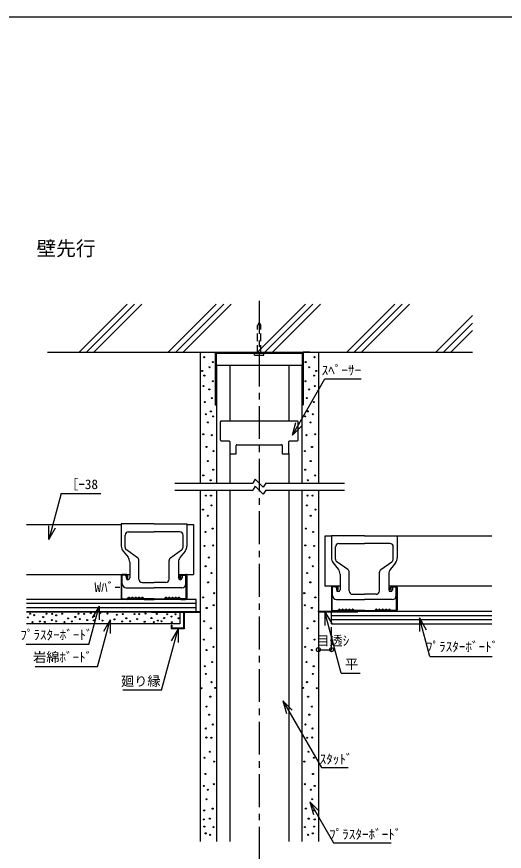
# Model space of a CAD drawing. Units: millimetres, scale not verified. Extents: x -688 to 687, y -487 to 475.
# Drawn here: x -13 to 358, y -159 to 475 of the extents above; entities that cross this region are included whole.
import ezdxf
from ezdxf.enums import TextEntityAlignment as Align

# ---------------------------------------------------------------- set-up
doc = ezdxf.new("R2010")
doc.units = ezdxf.units.MM
doc.header["$LTSCALE"] = 5
doc.header["$PDMODE"] = 32
doc.header["$PDSIZE"] = 3
doc.linetypes.add('CHAIN1', pattern=[8, 5, -1, 1, -1])
doc.linetypes.add('DASHED1', pattern=[1.8, 1.2, -0.6])
for name, color, linetype in [('1-0_中心線', 4, 'CHAIN1'), ('1-1_中線', 7, 'Continuous'), ('1-2_太線１', 2, 'Continuous'), ('1-3_太線２', 3, 'Continuous'), ('1-4_細線', 6, 'Continuous'), ('1-5_寸法', 4, 'Continuous'), ('1-6_文字', 4, 'Continuous'), ('1-9_ハッチ', 4, 'Continuous'), ('1-A_中線', 7, 'Continuous'), ('F-3_太線２', 7, 'Continuous')]:
    doc.layers.add(name, color=color, linetype=linetype)
doc.styles.add('ＭＳ ゴシック', font='')
doc.styles.get('ＭＳ ゴシック').set_extended_font_data('MS Gothic')

msp = doc.modelspace()

# ---------------------------------------------------------------- linework, layer by layer
at = {"layer": '1-0_中心線'}
msp.add_line((171.954, 259.112), (171.954, -170.115), dxfattribs=at)
at = {"layer": '1-1_中線'}
for p, q in [((139.454, 210.185), (139.454, 120.539)), ((139.454, 210.185), (204.454, 210.185)), ((149.454, 210.185), (149.454, 167.685)), ((194.454, 210.185), (194.454, 167.685)), ((204.454, 210.185), (204.454, 120.539)), ((149.454, 143.185), (149.454, 120.539)), ((194.454, 143.185), (194.454, 120.539)), ((139.454, 115.199), (139.454, -151.89)), ((149.454, 115.199), (149.454, -151.89)), ((194.454, 115.199), (194.454, -151.89)), ((204.454, 115.199), (204.454, -151.89)), ((-5.058, 89.111), (66.954, 89.111)), ((116.954, 89.111), (121.954, 89.111)), ((121.954, 89.111), (121.954, 51.111)), ((221.954, 80.111), (221.954, 42.111)), ((226.954, 80.111), (221.954, 80.111)), ((348.967, 80.111), (276.954, 80.111)), ((-5.058, 51.111), (73.454, 51.111)), ((110.454, 51.111), (121.954, 51.111)), ((233.454, 42.111), (221.954, 42.111)), ((348.967, 42.111), (270.454, 42.111)), ((-5.058, 22.611), (89.954, 22.611)), ((111.454, 22.111), (111.454, 13.611)), ((111.454, 13.611), (-5.058, 13.611))]:
    msp.add_line(p, q, dxfattribs=at)
at = {"layer": '1-2_太線１'}
for p, q in [((138.454, 220.185), (205.454, 220.185)), ((139.254, 219.385), (139.254, 180.185)), ((205.454, 220.185), (205.454, 180.185)), ((204.654, 180.185), (205.454, 180.185)), ((70.999, 51.102), (67.999, 51.11)), ((112.91, 51.102), (115.91, 51.11)), ((66.997, 50.112), (66.954, 33.112)), ((67.454, 33.111), (67.497, 50.111)), ((70.998, 50.602), (67.998, 50.61)), ((71.492, 48.101), (71.497, 50.101)), ((71.492, 48.101), (71.992, 48.1)), ((71.992, 48.1), (71.997, 50.1)), ((111.917, 48.1), (111.912, 50.1)), ((112.417, 48.101), (111.917, 48.1)), ((112.417, 48.101), (112.412, 50.101)), ((112.911, 50.602), (115.911, 50.61)), ((116.454, 33.111), (116.412, 50.111)), ((116.912, 50.112), (116.954, 33.112)), ((226.997, 41.112), (226.954, 24.112)), ((227.454, 24.111), (227.497, 41.111)), ((230.998, 41.602), (227.998, 41.61)), ((230.999, 42.102), (227.999, 42.11)), ((231.492, 39.101), (231.497, 41.101)), ((231.492, 39.101), (231.992, 39.1)), ((231.992, 39.1), (231.997, 41.1)), ((271.917, 39.1), (271.912, 41.1)), ((272.417, 39.101), (271.917, 39.1)), ((272.417, 39.101), (272.412, 41.101)), ((272.91, 42.102), (275.91, 42.11)), ((272.911, 41.602), (275.911, 41.61)), ((276.455, 24.111), (276.412, 41.111)), ((276.912, 41.112), (276.954, 24.112)), ((67.954, 32.611), (71.54, 32.611)), ((71.54, 32.111), (67.954, 32.111)), ((71.894, 32.757), (72.601, 33.464)), ((72.954, 33.111), (72.247, 32.403)), ((82.954, 33.111), (83.662, 32.403)), ((83.308, 33.464), (84.015, 32.757)), ((91.954, 32.611), (84.369, 32.611)), ((84.369, 32.111), (91.954, 32.111)), ((91.954, 32.611), (99.54, 32.611)), ((99.54, 32.111), (91.954, 32.111)), ((100.601, 33.464), (99.894, 32.757)), ((100.954, 33.111), (100.247, 32.403)), ((110.954, 33.111), (111.662, 32.403)), ((112.015, 32.757), (111.308, 33.464)), ((115.954, 32.611), (112.369, 32.611)), ((112.369, 32.111), (115.954, 32.111)), ((227.954, 23.611), (231.54, 23.611)), ((231.54, 23.111), (227.954, 23.111)), ((231.894, 23.757), (232.601, 24.464)), ((232.954, 24.111), (232.247, 23.403)), ((242.954, 24.111), (243.662, 23.403)), ((243.308, 24.464), (244.015, 23.757)), ((251.954, 23.611), (244.369, 23.611)), ((244.369, 23.111), (251.954, 23.111)), ((251.954, 23.611), (259.54, 23.611)), ((259.54, 23.111), (251.954, 23.111)), ((260.601, 24.464), (259.894, 23.757)), ((260.954, 24.111), (260.247, 23.403)), ((270.954, 24.111), (271.662, 23.403)), ((272.015, 23.757), (271.308, 24.464)), ((275.954, 23.611), (272.369, 23.611)), ((272.369, 23.111), (275.954, 23.111))]:
    msp.add_line(p, q, dxfattribs=at)
for points in [[(138.454, 220.185), (138.454, 180.185), (139.254, 180.185)], [(139.254, 219.385), (204.654, 219.385), (204.654, 180.185)]]:
    msp.add_lwpolyline(points, dxfattribs=at)
for centre, radius, start, end in [((67.997, 50.11), 1, 89.85701, 179.85701), ((70.997, 50.102), 1, 359.85701, 89.85701), ((112.912, 50.102), 1, 90.14302, 180.14302), ((115.912, 50.11), 1, 0.14302, 90.14302), ((67.997, 50.11), 0.5, 89.85701, 179.85701), ((70.997, 50.102), 0.5, 359.85701, 89.85701), ((112.912, 50.102), 0.5, 90.14302, 180.14302), ((115.912, 50.11), 0.5, 0.14302, 90.14302), ((227.997, 41.11), 1, 89.85698, 179.85698), ((227.997, 41.11), 0.5, 89.85698, 179.85698), ((230.997, 41.102), 0.5, 359.85698, 89.85698), ((230.997, 41.102), 1, 359.85698, 89.85698), ((272.912, 41.102), 1, 90.14299, 180.14299), ((272.912, 41.102), 0.5, 90.14299, 180.14299), ((275.912, 41.11), 1, 0.14299, 90.14299), ((275.912, 41.11), 0.5, 0.14299, 90.14299), ((67.954, 33.11), 1, 179.85703, 272.38101), ((67.954, 33.11), 0.5, 179.85703, 272.38101), ((71.54, 33.111), 0.5, 270, 315), ((71.54, 33.111), 1, 270, 315.00002), ((72.954, 33.111), 0.5, 46.39719, 135), ((74.204, 34.423), 1.812, 226.39719, 313.60283), ((74.204, 34.423), 1.312, 226.39719, 313.60283), ((75.454, 33.111), 0.5, 46.39719, 135), ((75.454, 33.111), 0.5, 36.8699, 133.60283), ((76.704, 34.423), 1.812, 226.39719, 313.60283), ((76.704, 34.423), 1.312, 226.39719, 313.60283), ((77.954, 33.111), 0.5, 46.39719, 135), ((77.954, 33.111), 0.5, 36.8699, 133.60283), ((79.204, 34.423), 1.812, 226.39719, 313.60283), ((79.204, 34.423), 1.312, 226.39719, 313.60283), ((80.454, 33.111), 0.5, 46.39719, 135), ((80.454, 33.111), 0.5, 36.8699, 133.60283), ((81.704, 34.423), 1.812, 226.39719, 313.60283), ((81.704, 34.423), 1.312, 226.39719, 313.60283), ((82.954, 33.111), 0.5, 46.39719, 143.13011), ((82.954, 33.111), 0.5, 36.8699, 133.60283), ((84.369, 33.111), 1, 225.00002, 270), ((84.369, 33.111), 0.5, 225.00002, 270), ((99.54, 33.111), 0.5, 270, 315), ((99.54, 33.111), 1, 270, 315), ((100.954, 33.111), 0.5, 46.39719, 143.13011), ((100.954, 33.111), 0.5, 36.8699, 133.60283), ((102.204, 34.423), 1.812, 226.39719, 313.60283), ((102.204, 34.423), 1.312, 226.39719, 313.60283), ((103.454, 33.111), 0.5, 46.39719, 143.13011), ((103.454, 33.111), 0.5, 45, 133.60283), ((104.704, 34.423), 1.812, 226.39719, 313.60283), ((104.704, 34.423), 1.312, 226.39719, 313.60283), ((105.954, 33.111), 0.5, 46.39719, 143.13011), ((105.954, 33.111), 0.5, 45, 133.60283), ((107.204, 34.423), 1.812, 226.39719, 313.60283), ((107.204, 34.423), 1.312, 226.39719, 313.60283), ((108.454, 33.111), 0.5, 46.39719, 143.13011), ((108.454, 33.111), 0.5, 45, 133.60283), ((109.704, 34.423), 1.812, 226.39719, 313.60283), ((109.704, 34.423), 1.312, 226.39719, 313.60283), ((110.954, 33.111), 0.5, 45, 133.60283), ((112.369, 33.111), 1, 225, 270), ((112.369, 33.111), 0.5, 225.00002, 270.00002), ((115.955, 33.11), 1, 267.61902, 0.14302), ((115.955, 33.11), 0.5, 267.61902, 0.14302), ((227.954, 24.11), 1, 179.85698, 272.38098), ((227.954, 24.11), 0.5, 179.85698, 272.38098), ((231.54, 24.111), 0.5, 269.99998, 314.99998), ((231.54, 24.111), 1, 270, 315), ((232.954, 24.111), 0.5, 46.39717, 135), ((234.204, 25.423), 1.812, 226.39717, 313.60281), ((234.204, 25.423), 1.312, 226.39717, 313.60281), ((235.454, 24.111), 0.5, 46.39717, 135), ((235.454, 24.111), 0.5, 36.86989, 133.60281), ((236.704, 25.423), 1.812, 226.39717, 313.60281), ((236.704, 25.423), 1.312, 226.39717, 313.60281), ((237.954, 24.111), 0.5, 46.39717, 135), ((237.954, 24.111), 0.5, 36.86989, 133.60281), ((239.204, 25.423), 1.812, 226.39717, 313.60281), ((239.204, 25.423), 1.312, 226.39717, 313.60281), ((240.454, 24.111), 0.5, 46.39717, 135), ((240.454, 24.111), 0.5, 36.86989, 133.60281), ((241.704, 25.423), 1.812, 226.39717, 313.60281), ((241.704, 25.423), 1.312, 226.39717, 313.60281), ((242.954, 24.111), 0.5, 46.39717, 143.1301), ((242.954, 24.111), 0.5, 36.86989, 133.60281), ((244.369, 24.111), 1, 225, 270), ((244.369, 24.111), 0.5, 225, 270), ((259.54, 24.111), 0.5, 270, 314.99998), ((259.54, 24.111), 1, 270, 314.99998), ((260.954, 24.111), 0.5, 46.39717, 143.1301), ((260.954, 24.111), 0.5, 36.86989, 133.60281), ((262.204, 25.423), 1.812, 226.39717, 313.60281), ((262.204, 25.423), 1.312, 226.39717, 313.60281), ((263.454, 24.111), 0.5, 46.39717, 143.1301), ((263.454, 24.111), 0.5, 45, 133.60281), ((264.704, 25.423), 1.812, 226.39717, 313.60281), ((264.704, 25.423), 1.312, 226.39717, 313.60281), ((265.954, 24.111), 0.5, 46.39717, 143.1301), ((265.954, 24.111), 0.5, 45, 133.60281), ((267.204, 25.423), 1.812, 226.39717, 313.60281), ((267.204, 25.423), 1.312, 226.39717, 313.60281), ((268.454, 24.111), 0.5, 46.39717, 143.1301), ((268.454, 24.111), 0.5, 45, 133.60281), ((269.704, 25.423), 1.812, 226.39717, 313.60281), ((269.704, 25.423), 1.312, 226.39717, 313.60281), ((270.954, 24.111), 0.5, 45, 133.60281), ((272.369, 24.111), 1, 224.99998, 270), ((272.369, 24.111), 0.5, 225, 270), ((275.955, 24.11), 1, 267.61899, 0.14297), ((275.955, 24.11), 0.5, 267.61899, 0.14297)]:
    msp.add_arc(centre, radius, start, end, dxfattribs=at)
at = {"layer": '1-3_太線２'}
for p, q in [((10.942, 220.185), (334.156, 220.185)), ((126.954, 220.185), (126.954, 120.539)), ((133.454, 220.185), (138.454, 220.185)), ((210.454, 220.185), (205.454, 220.185)), ((216.954, 220.185), (216.954, 120.539)), ((139.454, 180.185), (139.454, 120.539)), ((204.454, 180.185), (204.454, 120.539)), ((126.954, 115.199), (126.954, -151.89)), ((139.454, 115.199), (139.454, -151.89)), ((204.454, 115.199), (204.454, -151.89)), ((216.954, 115.199), (216.954, -151.89)), ((123.954, 32.111), (-5.058, 32.111)), ((123.954, 22.611), (123.954, 32.111)), ((123.954, 22.611), (-5.058, 22.611)), ((226.954, 13.611), (226.954, 22.611)), ((246.954, 23.111), (348.967, 23.111)), ((226.954, 13.611), (348.967, 13.611))]:
    msp.add_line(p, q, dxfattribs=at)
at = {"layer": '1-4_細線'}
for p, q in [((126.954, 22.611), (89.954, 22.611)), ((89.954, 22.111), (89.954, 22.611)), ((114.454, 22.111), (89.954, 22.111)), ((114.954, 22.111), (114.954, 9.611)), ((126.954, 22.111), (114.954, 22.111)), ((126.954, 22.611), (126.954, 22.111)), ((216.954, 23.111), (246.954, 23.111)), ((216.954, 22.611), (216.954, 23.111)), ((216.954, 22.611), (246.954, 22.611)), ((246.954, 22.611), (246.954, 23.111)), ((104.954, 12.611), (104.954, 9.611)), ((104.954, 12.611), (105.454, 12.611)), ((114.954, 9.611), (104.954, 9.611)), ((105.454, 12.611), (105.454, 10.111))]:
    msp.add_line(p, q, dxfattribs=at)
msp.add_lwpolyline([(114.454, 22.111), (114.454, 10.111), (105.454, 10.111)], dxfattribs=at)
at = {"layer": '1-5_寸法'}
for p, q in [((226.954, -6.143), (226.954, 11.06)), ((216.954, -6.143), (226.954, -6.143))]:
    msp.add_line(p, q, dxfattribs=at)
at = {"layer": '1-5_寸法', "color": 3}
for p in [(216.954, -6.143), (226.954, -6.143)]:
    msp.add_point(p, dxfattribs=at)
at = {"layer": '1-6_文字'}
for p, q in [((197.199, 156.965), (221.907, 199.761)), ((221.907, 199.761), (249.624, 199.761)), ((197.199, 156.965), (199.787, 166.625)), ((197.199, 156.965), (204.27, 164.036)), ((168.954, 123.539), (166.954, 120.539)), ((168.954, 123.539), (174.954, 117.539)), ((107.73, 120.539), (166.954, 120.539)), ((107.73, 115.199), (166.954, 115.199)), ((168.954, 118.199), (166.954, 115.199)), ((168.954, 118.199), (174.954, 112.199)), ((176.954, 120.539), (174.954, 117.539)), ((176.954, 115.199), (174.954, 112.199)), ((176.954, 120.539), (236.787, 120.539)), ((176.954, 115.199), (236.787, 115.199)), ((21.168, 112.73), (51.428, 112.73)), ((11.776, 77.678), (16.96, 86.658)), ((42.202, -2.28), (50.054, 27.025)), ((50.054, 27.025), (44.869, 18.045)), ((50.054, 27.025), (50.054, 16.656)), ((221.92, 22.732), (227.105, 13.752)), ((48.987, -19.275), (58.587, 16.553)), ((58.587, 16.553), (53.402, 7.573)), ((58.587, 16.553), (58.587, 6.184)), ((293.855, 18.025), (299.04, 9.045)), ((293.855, 18.025), (293.855, 7.656)), ((301.707, -11.28), (293.855, 18.025)), ((110.176, 9.669), (104.991, 0.689)), ((42.202, -2.28), (-5.336, -2.28)), ((301.707, -11.28), (349.245, -11.28)), ((48.987, -19.275), (1.449, -19.275)), ((234.41, -23.881), (248.813, -23.881)), ((97.686, -36.944), (68.296, -36.944)), ((190.005, -45.112), (219.212, -95.701)), ((190.005, -45.112), (192.593, -54.771)), ((190.005, -45.112), (197.076, -52.183)), ((219.212, -95.701), (239.572, -95.701)), ((210.558, -121.926), (217.629, -128.997)), ((210.558, -121.926), (213.146, -131.585)), ((210.558, -121.926), (228.452, -152.919)), ((228.452, -152.919), (272.36, -152.919))]:
    msp.add_line(p, q, dxfattribs=at)
for points in [[(21.168, 112.73), (11.776, 77.678), (11.776, 88.047)], [(234.41, -23.881), (221.92, 22.732), (221.92, 12.363)], [(97.686, -36.944), (110.176, 9.669), (110.176, -0.7)]]:
    msp.add_lwpolyline(points, dxfattribs=at)
at = {"layer": '1-9_ハッチ'}
for p, q in [((34.859, 220.185), (71.422, 256.748)), ((40.516, 220.185), (77.078, 256.748)), ((46.173, 220.185), (82.735, 256.748)), ((102.742, 220.185), (139.304, 256.748)), ((108.398, 220.185), (144.961, 256.748)), ((114.055, 220.185), (150.617, 256.748)), ((170.624, 220.185), (207.186, 256.748)), ((176.281, 220.185), (212.843, 256.748)), ((181.937, 220.185), (218.5, 256.748)), ((238.506, 220.185), (275.068, 256.748)), ((244.163, 220.185), (280.725, 256.748)), ((249.82, 220.185), (286.382, 256.748)), ((306.388, 220.185), (334.156, 247.953)), ((312.045, 220.185), (334.156, 242.296)), ((317.702, 220.185), (334.156, 236.639)), ((123.954, 28.944), (-5.058, 28.944)), ((123.954, 25.777), (-5.058, 25.777)), ((226.954, 19.944), (348.967, 19.944)), ((226.954, 16.777), (348.967, 16.777))]:
    msp.add_line(p, q, dxfattribs=at)
for centre in [(129.952, 216.317), (213.957, 216.317), (136.636, 212.61), (207.273, 212.61), (128.615, 205.805), (134.023, 208.661), (209.886, 208.661), (215.294, 205.805), (130.195, 202.281), (136.696, 198.027), (207.213, 198.027), (213.714, 202.281), (129.648, 194.321), (133.962, 191.83), (209.947, 191.83), (214.261, 194.321), (135.846, 185.206), (208.063, 185.206), (130.499, 182.168), (213.41, 182.168), (131.228, 172.932), (135.117, 175.12), (136.939, 171.231), (206.97, 171.231), (208.792, 175.12), (212.681, 172.932), (132.929, 166.734), (210.98, 166.734), (129.405, 157.742), (135.967, 157.012), (207.942, 157.012), (214.504, 157.742), (131.835, 148.019), (212.074, 148.019), (137.182, 144.86), (206.727, 144.86), (132.808, 137.325), (211.101, 137.325), (136.939, 130.763), (206.97, 130.763), (129.405, 126.388), (134.995, 122.742), (208.914, 122.742), (214.504, 126.388), (131.349, 111.076), (135.238, 111.076), (208.671, 111.076), (212.56, 111.076), (135.724, 103.541), (208.185, 103.541), (129.162, 100.381), (132.808, 95.763), (211.101, 95.763), (214.747, 100.381), (130.979, 83.457), (136.518, 85.94), (207.391, 85.94), (212.93, 83.457), (130.215, 72.762), (136.9, 73.144), (207.009, 73.144), (213.694, 72.762), (133.653, 63.976), (210.256, 63.976), (131.17, 57.292), (212.739, 57.292), (135.563, 52.135), (208.346, 52.135), (133.08, 45.068), (210.829, 45.068), (129.261, 33.609), (137.664, 36.856), (206.245, 36.856), (214.648, 33.609), (131.934, 25.588), (137.282, 27.688), (206.627, 27.688), (211.975, 25.588), (-2.403, 21.208), (0.682, 20.113), (7.649, 18.72), (10.038, 21.208), (14.417, 21.109), (17.491, 20.014), (21.97, 21.208), (32.022, 18.72), (34.411, 21.208), (38.79, 21.109), (43.866, 21.706), (46.355, 19.317), (50.933, 21.706), (56.507, 21.308), (63.573, 20.412), (68.152, 20.91), (77.052, 20.921), (80.593, 20.921), (85.378, 21.304), (93.991, 21.017), (101.839, 20.826), (105.284, 19.007), (108.155, 20.826), (-4.095, 18.421), (-0.512, 14.838), (4.962, 15.336), (8.744, 14.938), (14.119, 16.331), (17.391, 15.535), (23.861, 14.838), (26.548, 17.625), (29.335, 15.336), (35.406, 17.128), (41.079, 16.431), (46.255, 16.132), (52.625, 16.033), (58.597, 15.635), (61.782, 16.929), (67.654, 15.336), (70.839, 17.824), (73.798, 15.466), (79.062, 17.093), (84.804, 15.083), (89.972, 17.954), (91.694, 14.892), (94.852, 16.04), (97.535, 15.466), (99.527, 17.954), (105.475, 14.701), (110.547, 17.763), (130.024, 15.465), (213.885, 15.465), (135.181, 10.118), (208.728, 10.118), (129.833, 1.523), (214.076, 1.523), (131.872, -6.385), (137.091, -4.016), (206.818, -4.016), (212.037, -6.385), (130.523, -18.679), (136.07, -15.53), (207.839, -15.53), (213.386, -18.679), (131.273, -24.526), (212.636, -24.526), (135.62, -30.823), (208.289, -30.823), (128.124, -35.47), (138.469, -35.171), (205.44, -35.171), (215.785, -35.47), (134.749, -41.875), (209.16, -41.875), (131.872, -49.414), (212.037, -49.414), (133.821, -55.561), (210.088, -55.561), (136.727, -63.027), (207.182, -63.027), (131.401, -66.07), (212.508, -66.07), (131.705, -72.918), (135.509, -73.07), (208.4, -73.07), (212.204, -72.918), (130.336, -88.288), (134.444, -83.723), (209.465, -83.723), (213.573, -88.288), (137.645, -91.196), (206.264, -91.196), (131.053, -100.653), (212.856, -100.653), (129.764, -109.681), (132.773, -112.69), (137.358, -108.391), (206.551, -108.391), (211.136, -112.69), (214.145, -109.681), (131.77, -119.855), (212.139, -119.855), (136.499, -127.02), (207.41, -127.02), (130.05, -128.31), (213.859, -128.31), (129.764, -135.188), (134.349, -134.615), (209.56, -134.615), (214.145, -135.188), (130.194, -140.633), (131.197, -145.792), (137.215, -141.063), (206.694, -141.063), (212.712, -145.792), (213.715, -140.633), (134.636, -146.939), (209.273, -146.939)]:
    msp.add_circle(centre, 0.392, dxfattribs=at)
at = {"layer": '1-A_中線', "linetype": 'DASHED1'}
for p, q in [((171.954, 242.935), (170.654, 240.324)), ((171.954, 242.935), (173.254, 240.464)), ((170.654, 219.385), (170.654, 240.324)), ((173.254, 219.385), (173.254, 240.464))]:
    msp.add_line(p, q, dxfattribs=at)
at = {"layer": '1-A_中線'}
for p, q in [((168.454, 219.385), (175.454, 219.385)), ((168.454, 217.885), (168.454, 219.385)), ((168.454, 217.885), (175.454, 217.885)), ((175.454, 217.885), (175.454, 219.385)), ((66.954, 89.51), (66.954, 72.64)), ((91.954, 89.51), (66.954, 89.51)), ((91.954, 89.51), (116.954, 89.51)), ((116.954, 89.51), (116.954, 72.64)), ((72.454, 83.51), (91.954, 83.51)), ((111.454, 83.51), (91.954, 83.51)), ((69.954, 71.796), (69.954, 81.01)), ((113.954, 71.796), (113.954, 81.01)), ((226.954, 80.51), (226.954, 63.64)), ((251.954, 80.51), (226.954, 80.51)), ((251.954, 80.51), (276.954, 80.51)), ((276.954, 80.51), (276.954, 63.64)), ((229.954, 62.796), (229.954, 72.01)), ((232.454, 74.51), (251.954, 74.51)), ((271.454, 74.51), (251.954, 74.51)), ((273.954, 62.796), (273.954, 72.01)), ((68.298, 68.856), (72.111, 64.163)), ((79.408, 63.757), (71.001, 69.762)), ((104.501, 63.757), (112.908, 69.762)), ((115.611, 68.856), (111.798, 64.163)), ((73.454, 60.379), (73.454, 48.41)), ((80.454, 47.51), (80.454, 61.723)), ((103.454, 47.51), (103.454, 61.723)), ((110.454, 60.379), (110.454, 48.41)), ((228.298, 59.856), (232.111, 55.163)), ((239.408, 54.757), (231.001, 60.762)), ((264.501, 54.757), (272.908, 60.762)), ((275.611, 59.856), (271.798, 55.163)), ((233.454, 51.379), (233.454, 39.41)), ((240.454, 38.51), (240.454, 52.723)), ((263.454, 38.51), (263.454, 52.723)), ((270.454, 51.379), (270.454, 39.41)), ((69.654, 50.61), (67.754, 50.61)), ((67.754, 44.01), (67.754, 50.61)), ((70.654, 49.61), (70.654, 48.41)), ((82.954, 45.01), (91.954, 45.01)), ((100.954, 45.01), (91.954, 45.01)), ((113.254, 49.61), (113.254, 48.41)), ((114.254, 50.61), (116.154, 50.61)), ((116.154, 44.01), (116.154, 50.61)), ((70.754, 41.01), (91.954, 41.01)), ((113.154, 41.01), (91.954, 41.01)), ((229.654, 41.61), (227.754, 41.61)), ((227.754, 35.01), (227.754, 41.61)), ((230.654, 40.61), (230.654, 39.41)), ((273.254, 40.61), (273.254, 39.41)), ((274.254, 41.61), (276.154, 41.61)), ((276.154, 35.01), (276.154, 41.61)), ((230.754, 32.01), (251.954, 32.01)), ((242.954, 36.01), (251.954, 36.01)), ((260.954, 36.01), (251.954, 36.01)), ((273.154, 32.01), (251.954, 32.01))]:
    msp.add_line(p, q, dxfattribs=at)
at = {"layer": '1-A_中線', "color": 5, "linetype": 'DASHED1'}
msp.add_line((171.954, 219.425), (171.954, 219.349), dxfattribs=at)
at = {"layer": '1-A_中線', "color": 3}
for p, q in [((142.454, 153.185), (142.454, 167.185)), ((200.954, 167.685), (142.954, 167.685)), ((201.454, 153.185), (201.454, 167.185)), ((142.954, 152.685), (148.954, 152.685)), ((194.954, 152.685), (200.954, 152.685)), ((149.454, 152.185), (149.454, 143.185)), ((154.454, 143.185), (154.454, 149.185)), ((154.954, 149.685), (188.954, 149.685)), ((189.454, 149.185), (189.454, 143.185)), ((194.454, 143.185), (194.454, 152.185)), ((149.954, 142.685), (153.954, 142.685)), ((189.954, 142.685), (193.954, 142.685))]:
    msp.add_line(p, q, dxfattribs=at)
for centre, start, end in [((142.954, 167.185), 90, 180), ((200.954, 167.185), 0, 90), ((142.954, 153.185), 180, 270), ((148.954, 152.185), 0, 90), ((194.954, 152.185), 90, 180), ((200.954, 153.185), 270, 0), ((154.954, 149.185), 90, 180), ((188.954, 149.185), 0, 90), ((149.954, 143.185), 180, 270), ((153.954, 143.185), 270, 0), ((189.954, 143.185), 180, 270), ((193.954, 143.185), 270, 0)]:
    msp.add_arc(centre, 0.5, start, end, dxfattribs=at)
at = {"layer": '1-A_中線'}
for centre, radius, start, end in [((72.454, 81.01), 2.5, 90, 180), ((111.454, 81.01), 2.5, 0, 90), ((72.954, 72.64), 6, 180, 219.09387), ((72.454, 71.796), 2.5, 180, 234.46233), ((111.454, 71.796), 2.5, 305.53769, 0), ((110.954, 72.64), 6, 320.90614, 0), ((232.454, 72.01), 2.5, 90, 180), ((271.454, 72.01), 2.5, 0, 90), ((67.454, 60.379), 6, 0, 39.09387), ((77.954, 61.723), 2.5, 0, 54.46233), ((105.954, 61.723), 2.5, 125.53769, 180), ((116.454, 60.379), 6, 140.90614, 180), ((232.954, 63.64), 6, 180, 219.09386), ((270.954, 63.64), 6, 320.90613, 0), ((232.454, 62.796), 2.5, 180, 234.46231), ((271.454, 62.796), 2.5, 305.53767, 0), ((227.454, 51.379), 6, 0, 39.09386), ((237.954, 52.723), 2.5, 0, 54.46231), ((265.954, 52.723), 2.5, 125.53767, 180), ((276.454, 51.379), 6, 140.90613, 180), ((69.654, 49.61), 1, 0, 90), ((72.054, 48.41), 1.4, 180, 0), ((82.954, 47.51), 2.5, 180, 270), ((100.954, 47.51), 2.5, 270, 0), ((111.854, 48.41), 1.4, 180, 0), ((114.254, 49.61), 1, 90, 180), ((70.754, 44.01), 3, 180, 270), ((113.154, 44.01), 3, 270, 0), ((229.654, 40.61), 1, 0, 90), ((232.054, 39.41), 1.4, 180, 0), ((242.954, 38.51), 2.5, 180, 270), ((260.954, 38.51), 2.5, 270, 0), ((271.854, 39.41), 1.4, 180, 0), ((274.254, 40.61), 1, 90, 180), ((230.754, 35.01), 3, 180, 270), ((273.154, 35.01), 3, 270, 0)]:
    msp.add_arc(centre, radius, start, end, dxfattribs=at)
at = {"layer": 'F-3_太線２', "color": 3}
msp.add_line((-687.667, 475.25), (687.333, 475.25), dxfattribs=at)

# ---------------------------------------------------------------- texts
at = {"layer": '1-5_寸法', "style": 'ＭＳ ゴシック'}
msp.add_text('目透ｼ', height=7.331, dxfattribs=at).set_placement((215.454, -5.143), align=Align.BOTTOM_LEFT)
at = {"layer": '1-6_文字', "style": 'ＭＳ ゴシック'}
for s, height, p in [('壁先行', 11, (2.448, 290.2)), ('ｽﾍﾟｰｻｰ', 7.331, (219.472, 200.545)), ('［ｰ38', 7.331, (24.279, 113.792)), ('Wﾊﾞｰ', 7.331, (46.612, 35.443)), ('ﾌﾟﾗｽﾀｰﾎﾞｰﾄﾞ', 7.331, (-9.885, -0.722)), ('ﾌﾟﾗｽﾀｰﾎﾞｰﾄﾞ', 7.331, (298.794, -9.722)), ('岩綿ﾎﾞｰﾄﾞ', 7.331, (-0.1, -17.717)), ('平', 7.331, (237.238, -22.876)), ('廻り縁', 7.331, (66.858, -35.939)), ('ｽﾀｯﾄﾞ', 7.331, (217.901, -95.172)), ('ﾌﾟﾗｽﾀｰﾎﾞｰﾄﾞ', 7.331, (225.087, -152.389))]:
    msp.add_text(s, height=height, dxfattribs=at).set_placement(p, align=Align.BOTTOM_LEFT)

doc.saveas('drawing.dxf')
